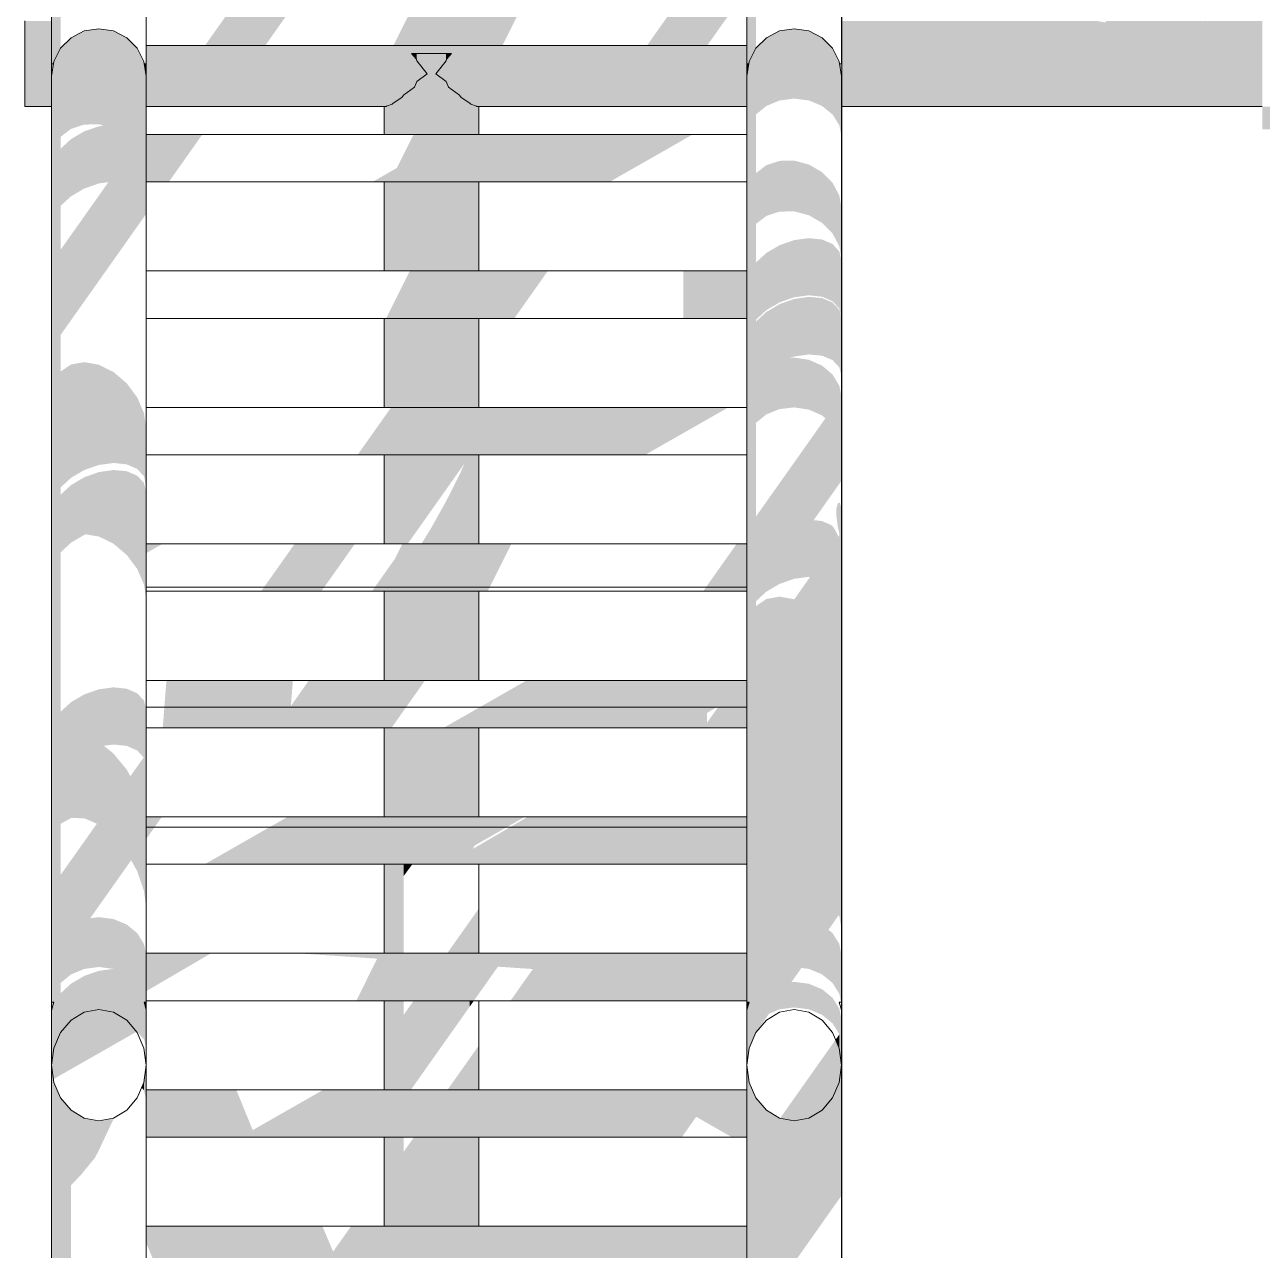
# Model space of a CAD drawing. Header units: millimetres. Extents: x -71878 to 121433, y -67383 to 83273.
# Drawn here: x 105837 to 107403, y -49277 to -47726 of the extents above; entities that cross this region are included whole.
import ezdxf

# ---------------------------------------------------------------- set-up
doc = ezdxf.new("R2010")
doc.units = ezdxf.units.MM
doc.header["$MEASUREMENT"] = 0
doc.layers.add('COLUMNAS_Pluma_Nº__1', color=7, linetype='Continuous', lineweight=0)
doc.layers.add('Vigas_Pluma_Nº__21', color=7, linetype='Continuous', lineweight=5)
for name, color, linetype, lineweight, true_color in [('COLUMNAS_Pluma_Nº__3', 7, 'Continuous', 0, 0x646464), ('Gradas_Pluma_Nº__2', 7, 'Continuous', 0, 0x323232), ('Gradas_Pluma_Nº__3', 7, 'Continuous', 0, 0x646464), ('Vigas_Pluma_Nº__3', 7, 'Continuous', 0, 0x646464)]:
    doc.layers.add(name, color=color, linetype=linetype, lineweight=lineweight, true_color=true_color)
pattern_1 = [(0, (99984.3, -50109.46), (0, 152), [])]

msp = doc.modelspace()

# ---------------------------------------------------------------- hatches: boundary and pattern name
at = {"layer": 'COLUMNAS_Pluma_Nº__3', "linetype": 'Continuous', "lineweight": 0, "true_color": 0x191919}
for points in [[(105870.377, -47775.152), (105870.414, -47775.152), (105870.414, -47704.747), (105870.414, -47214.125), (105870.377, -47214.125)], [(106326.16, -47762.142), (106332.308, -47769.462), (106332.772, -47771.379), (106332.772, -47762.142)], [(106332.772, -47797.582), (106332.772, -47864.792), (106351.313, -47864.792), (106351.313, -47762.142), (106332.772, -47762.142), (106332.772, -47771.379), (106345.723, -47788.003)], [(106351.313, -47864.792), (106369.854, -47864.792), (106369.854, -47797.582), (106356.904, -47788.003), (106369.854, -47771.379), (106369.854, -47762.142), (106351.313, -47762.142)], [(106376.467, -47762.142), (106369.854, -47762.142), (106369.855, -47771.379), (106370.319, -47769.462)], [(105872.898, -47775.152), (105870.377, -47775.152), (105870.377, -48381.476), (105870.414, -48381.476), (105870.414, -48246.4), (105870.414, -47790.836)], [(105990.377, -47775.152), (105987.93, -47775.152), (105990.377, -47790.603)], [(106750.451, -47775.152), (106750.451, -47790.603), (106752.898, -47775.152)], [(106870.451, -47775.152), (106867.93, -47775.152), (106870.414, -47790.836), (106870.414, -48381.476), (106870.451, -48381.476)], [(106329.768, -47804.73), (106316.046, -47814.927), (106316.046, -47864.792), (106332.772, -47864.792), (106332.772, -47797.582)], [(106369.854, -47864.792), (106386.581, -47864.792), (106386.581, -47814.927), (106372.859, -47804.73), (106369.854, -47797.582)], [(106291.313, -47864.792), (106294.25, -47864.792), (106294.25, -47828.97), (106293.798, -47829.462), (106291.313, -47829.462)], [(106294.25, -47864.792), (106302.772, -47864.792), (106302.772, -47824.934), (106301.466, -47826.526), (106294.25, -47828.97)], [(106313.937, -47818.003), (106302.772, -47824.934), (106302.772, -47864.792), (106316.046, -47864.792), (106316.046, -47814.927)], [(106388.69, -47818.003), (106386.581, -47814.927), (106386.581, -47864.792), (106399.855, -47864.792), (106399.854, -47824.934)], [(106399.854, -47824.934), (106399.855, -47864.792), (106408.377, -47864.792), (106408.377, -47828.97), (106401.161, -47826.526)], [(106408.377, -47828.97), (106408.377, -47864.792), (106411.314, -47864.792), (106411.314, -47829.462), (106408.829, -47829.462)], [(106291.313, -47924.792), (106291.313, -48037.462), (106294.25, -48037.462), (106294.25, -47924.792)], [(106294.25, -48037.462), (106302.772, -48037.462), (106302.772, -47924.792), (106294.25, -47924.792)], [(106302.772, -48037.462), (106316.046, -48037.462), (106316.046, -47924.792), (106302.772, -47924.792)], [(106316.046, -48037.462), (106332.772, -48037.462), (106332.772, -47924.792), (106316.046, -47924.792)], [(106332.772, -48037.462), (106351.313, -48037.462), (106351.313, -47924.792), (106332.772, -47924.792)], [(106351.313, -47924.792), (106351.313, -48037.462), (106369.854, -48037.462), (106369.854, -47924.792)], [(106369.854, -47924.792), (106369.854, -48037.462), (106386.581, -48037.462), (106386.581, -47924.792)], [(106386.581, -47924.792), (106386.581, -48037.462), (106399.855, -48037.462), (106399.855, -47924.792)], [(106399.855, -48037.462), (106408.377, -48037.462), (106408.377, -47924.792), (106399.855, -47924.792)], [(106408.377, -48037.462), (106411.314, -48037.462), (106411.314, -47924.792), (106408.377, -47924.792)], [(106294.25, -48097.462), (106291.313, -48097.462), (106291.313, -48210.132), (106294.25, -48210.132)], [(106294.25, -48210.132), (106302.772, -48210.132), (106302.772, -48097.462), (106294.25, -48097.462)], [(106302.772, -48210.132), (106316.046, -48210.132), (106316.046, -48097.462), (106302.772, -48097.462)], [(106316.046, -48210.132), (106332.772, -48210.132), (106332.772, -48097.462), (106316.046, -48097.462)], [(106332.772, -48210.132), (106351.313, -48210.132), (106351.313, -48097.462), (106332.772, -48097.462)], [(106351.313, -48210.132), (106369.854, -48210.132), (106369.854, -48097.462), (106351.313, -48097.462)], [(106369.854, -48210.132), (106386.581, -48210.132), (106386.581, -48097.462), (106369.854, -48097.462)], [(106386.581, -48210.132), (106399.855, -48210.132), (106399.855, -48097.462), (106386.581, -48097.462)], [(106399.855, -48210.132), (106408.377, -48210.132), (106408.377, -48097.462), (106399.855, -48097.462)], [(106411.314, -48097.462), (106408.377, -48097.462), (106408.377, -48210.132), (106411.314, -48210.132)], [(106294.25, -48270.132), (106291.313, -48270.132), (106291.313, -48382.792), (106294.25, -48382.792)], [(106302.772, -48270.132), (106294.25, -48270.132), (106294.25, -48382.792), (106302.772, -48382.792)], [(106316.046, -48270.132), (106302.772, -48270.132), (106302.772, -48382.792), (106316.046, -48382.792)], [(106316.046, -48270.132), (106316.046, -48382.792), (106321.165, -48382.792), (106332.772, -48366.378), (106332.772, -48270.132)], [(106351.313, -48270.132), (106332.772, -48270.132), (106332.772, -48366.378), (106351.313, -48340.157)], [(106351.313, -48270.132), (106351.313, -48340.157), (106369.854, -48313.936), (106369.854, -48270.132)], [(106386.581, -48270.132), (106369.854, -48270.132), (106369.854, -48313.936), (106386.581, -48290.281)], [(106399.855, -48270.132), (106386.581, -48270.132), (106386.581, -48290.281), (106393.237, -48280.867), (106386.581, -48295.72), (106386.581, -48382.792), (106399.855, -48382.792)], [(106408.377, -48270.132), (106399.855, -48270.132), (106399.855, -48382.792), (106408.377, -48382.792)], [(106411.314, -48270.132), (106408.377, -48270.132), (106408.377, -48382.792), (106411.314, -48382.792)], [(106386.581, -48295.72), (106369.854, -48328.774), (106369.854, -48382.792), (106386.581, -48382.792)], [(106369.854, -48328.774), (106351.313, -48362.03), (106351.313, -48382.792), (106369.854, -48382.792)], [(106338.567, -48382.792), (106351.313, -48382.792), (106351.313, -48362.03)], [(105870.377, -48962.619), (105870.414, -48962.619), (105870.414, -48381.476), (105870.377, -48381.476)], [(106870.414, -48847.378), (106870.451, -48847.326), (106870.451, -48381.476), (106870.414, -48381.476)], [(106291.313, -48555.462), (106294.25, -48555.462), (106294.25, -48442.792), (106291.313, -48442.792)], [(106294.25, -48555.462), (106302.772, -48555.462), (106302.772, -48442.792), (106294.25, -48442.792)], [(106302.772, -48555.462), (106316.046, -48555.462), (106316.046, -48442.792), (106302.772, -48442.792)], [(106316.046, -48555.462), (106332.772, -48555.462), (106332.772, -48442.792), (106316.046, -48442.792)], [(106332.772, -48555.462), (106351.313, -48555.462), (106351.313, -48442.792), (106332.772, -48442.792)], [(106351.313, -48555.462), (106369.854, -48555.462), (106369.854, -48442.792), (106351.313, -48442.792)], [(106369.854, -48442.792), (106369.854, -48555.462), (106386.581, -48555.462), (106386.581, -48442.792)], [(106386.581, -48555.462), (106399.855, -48555.462), (106399.855, -48442.792), (106386.581, -48442.792)], [(106399.855, -48555.462), (106408.377, -48555.462), (106408.377, -48442.792), (106399.855, -48442.792)], [(106408.377, -48555.462), (106411.314, -48555.462), (106411.314, -48442.792), (106408.377, -48442.792)], [(106291.313, -48728.132), (106294.25, -48728.132), (106294.25, -48615.462), (106291.313, -48615.462)], [(106294.25, -48728.132), (106302.772, -48728.132), (106302.772, -48615.462), (106294.25, -48615.462)], [(106302.772, -48615.462), (106302.772, -48728.132), (106316.046, -48728.132), (106316.046, -48615.462)], [(106332.772, -48615.462), (106316.046, -48615.462), (106316.046, -48728.132), (106332.772, -48728.132)], [(106351.313, -48615.462), (106332.772, -48615.462), (106332.772, -48728.132), (106351.313, -48728.132)], [(106351.313, -48728.132), (106369.854, -48728.132), (106369.854, -48615.462), (106351.313, -48615.462)], [(106369.854, -48728.132), (106386.581, -48728.132), (106386.581, -48615.462), (106369.854, -48615.462)], [(106399.855, -48615.462), (106386.581, -48615.462), (106386.581, -48728.132), (106399.855, -48728.132)], [(106399.855, -48615.462), (106399.855, -48728.132), (106408.377, -48728.132), (106408.377, -48615.462)], [(106408.377, -48728.132), (106411.313, -48728.132), (106411.313, -48615.462), (106408.377, -48615.462)], [(106291.313, -48788.132), (106291.313, -48900.792), (106294.25, -48900.792), (106294.25, -48788.132)], [(106302.772, -48788.132), (106294.25, -48788.132), (106294.25, -48900.792), (106302.772, -48900.792)], [(106316.046, -48788.132), (106302.772, -48788.132), (106302.772, -48900.792), (106316.046, -48900.792)], [(106316.046, -48788.132), (106316.046, -48803.074), (106327.176, -48788.132)], [(106411.313, -48844.092), (106408.377, -48848.245), (106408.377, -48900.792), (106411.313, -48900.792)], [(106399.855, -48860.298), (106386.581, -48879.07), (106386.581, -48900.792), (106399.855, -48900.792)], [(106408.377, -48848.245), (106399.855, -48860.298), (106399.855, -48900.792), (106408.377, -48900.792)], [(106371.22, -48900.792), (106386.581, -48900.792), (106386.581, -48879.07)], [(105873.314, -48962.619), (105870.377, -48962.619), (105870.377, -49953.993), (105870.414, -49953.993), (105870.414, -49939.578), (105873.314, -49929.359), (105873.314, -49063.967), (105870.414, -49042.457), (105870.414, -48973.066), (105873.314, -48962.847)], [(105873.35, -48962.619), (105873.314, -48962.619), (105873.314, -48962.847)], [(105990.377, -48972.65), (105990.377, -48962.619), (105987.531, -48962.619)], [(106291.313, -49073.462), (106294.25, -49073.462), (106294.25, -48960.792), (106291.313, -48960.792)], [(106294.25, -48960.792), (106294.25, -49073.462), (106302.772, -49073.462), (106302.772, -48960.792)], [(106302.772, -48960.792), (106302.772, -49073.462), (106316.046, -49073.462), (106316.046, -48960.792)], [(106328.794, -48960.792), (106316.046, -48978.82), (106316.046, -49073.462), (106325.333, -49073.462), (106332.773, -49062.941), (106332.772, -48960.792)], [(106332.772, -48960.792), (106332.772, -49062.942), (106351.313, -49036.721), (106351.313, -48960.792)], [(106351.313, -48960.792), (106351.313, -49036.721), (106369.854, -49010.5), (106369.854, -48960.792)], [(106386.581, -48960.792), (106369.854, -48960.792), (106369.854, -49010.5), (106386.581, -48986.845)], [(106399.855, -48960.792), (106386.581, -48960.792), (106386.581, -48986.845), (106399.855, -48968.073)], [(106399.855, -48960.792), (106399.855, -48968.073), (106405.003, -48960.792)], [(106750.414, -48962.619), (106750.414, -48972.923), (106753.35, -48962.619)], [(106753.338, -48962.619), (106753.35, -48962.619), (106753.35, -48962.574)], [(106870.451, -48999.303), (106870.414, -48999.355), (106870.414, -49329.467), (106870.451, -49329.467)], [(106411.313, -49017.4), (106408.377, -49021.552), (106408.377, -49073.462), (106411.313, -49073.462)], [(106399.855, -49033.605), (106386.581, -49052.377), (106386.581, -49073.462), (106399.855, -49073.462)], [(106408.377, -49021.553), (106399.855, -49033.605), (106399.855, -49073.462), (106408.377, -49073.462)], [(105987.477, -49064.24), (105987.44, -49064.325), (105987.44, -49074.163), (105990.377, -49088.124), (105990.377, -49042.73)], [(106753.35, -49064.24), (106750.414, -49042.457), (106750.414, -49936.792), (106751.164, -49936.792), (106753.35, -49929.085)], [(106867.477, -49064.24), (106867.477, -49211.337), (106870.414, -49207.184), (106870.414, -49042.457)], [(105873.35, -49064.24), (105873.314, -49063.967), (105873.314, -49929.359), (105873.35, -49929.13), (105881.836, -49919.834), (105881.836, -49083.806)], [(105987.44, -49064.325), (105984.539, -49071.016), (105987.44, -49074.163)], [(106371.671, -49073.462), (106386.581, -49073.462), (106386.581, -49052.377)], [(106753.35, -49064.24), (106753.35, -49929.085), (106761.873, -49919.749), (106761.873, -49083.891)], [(106867.477, -49064.24), (106858.955, -49083.891), (106858.955, -49223.389), (106867.477, -49211.337)], [(105881.873, -49083.891), (105881.836, -49083.806), (105881.836, -49919.834), (105881.873, -49919.772), (105895.11, -49912.384), (105895.11, -49099.443)], [(106761.873, -49083.891), (106761.873, -49919.749), (106775.147, -49912.34), (106775.147, -49099.486)], [(106845.681, -49242.161), (106858.955, -49223.389), (106858.955, -49083.891), (106845.681, -49099.486)], [(105895.11, -49099.443), (105895.11, -49194.102), (105908.076, -49180.952), (105911.836, -49176.076), (105911.836, -49109.477), (105895.147, -49099.486)], [(105911.873, -49109.499), (105911.836, -49109.477), (105911.836, -49176.076), (105925.417, -49159.606), (105930.377, -49150.016), (105930.377, -49112.942)], [(105930.414, -49112.949), (105930.377, -49112.942), (105930.377, -49150.016), (105948.918, -49110.55), (105948.918, -49109.506)], [(105948.918, -49110.55), (105949.507, -49109.168), (105948.955, -49109.499), (105948.918, -49109.506)], [(106775.147, -49099.486), (106775.147, -49562.699), (106791.873, -49550.647), (106791.873, -49109.499)], [(106810.414, -49112.949), (106791.873, -49109.499), (106791.873, -49550.647), (106810.414, -49546.494), (106810.414, -49313.933), (106792.017, -49318.054), (106810.414, -49292.037)], [(106828.955, -49109.499), (106810.414, -49112.949), (106810.414, -49292.037), (106828.955, -49265.816)], [(106828.955, -49109.499), (106828.955, -49265.816), (106845.681, -49242.161), (106845.681, -49099.486)], [(106294.25, -49133.462), (106291.313, -49133.462), (106291.313, -49246.132), (106294.25, -49246.132)], [(106294.25, -49246.132), (106302.772, -49246.132), (106302.772, -49133.462), (106294.25, -49133.462)], [(106302.772, -49246.132), (106316.046, -49246.132), (106316.046, -49133.462), (106302.772, -49133.462)], [(106316.047, -49152.127), (106316.046, -49246.132), (106332.772, -49246.132), (106332.772, -49133.462), (106329.245, -49133.462)], [(106332.772, -49246.132), (106351.313, -49246.132), (106351.313, -49133.462), (106332.772, -49133.462)], [(106351.313, -49246.132), (106369.854, -49246.132), (106369.854, -49133.462), (106351.313, -49133.462)], [(106369.854, -49246.132), (106386.581, -49246.132), (106386.581, -49133.462), (106369.854, -49133.462)], [(106386.581, -49246.132), (106399.855, -49246.132), (106399.855, -49133.462), (106386.581, -49133.462)], [(106399.855, -49246.132), (106408.377, -49246.132), (106408.377, -49133.462), (106399.855, -49133.462)], [(106408.377, -49246.132), (106411.314, -49246.132), (106411.314, -49133.462), (106408.377, -49133.462)]]:
    msp.add_hatch(color=250, dxfattribs=at).paths.add_polyline_path(points)
at = {"layer": 'Gradas_Pluma_Nº__2', "linetype": 'Continuous'}
h = msp.add_hatch(dxfattribs=at)
h.set_pattern_fill('PLANK_FLOOR_0002', color=256, style=0, pattern_type=2)
h.set_pattern_definition([(0, (99984.3, -50109.46), (0, 152), [])])
h.paths.add_polyline_path([(105990.414, -48382.792), (105990.414, -48442.792), (106750.414, -48442.792), (106750.414, -48382.792)])
h = msp.add_hatch(dxfattribs=at)
h.set_pattern_fill('PLANK_FLOOR_0002', color=256, style=0, pattern_type=2)
h.set_pattern_definition(pattern_1)
h.paths.add_polyline_path([(105990.414, -48555.462), (105990.414, -48615.462), (106750.414, -48615.462), (106750.414, -48555.462)])
h = msp.add_hatch(dxfattribs=at)
h.set_pattern_fill('PLANK_FLOOR_0002', color=256, style=0, pattern_type=2)
h.set_pattern_definition(pattern_1)
h.paths.add_polyline_path([(106750.414, -48728.132), (105990.414, -48728.132), (105990.414, -48788.132), (106750.414, -48788.132)])
at = {"layer": 'Gradas_Pluma_Nº__3', "linetype": 'Continuous', "lineweight": 0, "true_color": 0x191919}
for points in [[(106107.162, -47692.132), (106064.735, -47752.132), (106140.944, -47752.132), (106183.371, -47692.132)], [(106333.247, -47692.132), (106303.211, -47752.132), (106441.172, -47752.132), (106471.208, -47692.132)], [(106666.517, -47692.132), (106624.091, -47752.132), (106700.299, -47752.132), (106742.726, -47692.132)], [(105990.414, -47924.792), (106018.855, -47924.792), (106061.282, -47864.792), (105990.414, -47864.792)], [(106276.593, -47924.792), (106578.21, -47924.792), (106579.277, -47923.285), (106681.745, -47864.792), (106328.579, -47864.792), (106307.324, -47907.25)], [(106323.905, -48037.462), (106293.868, -48097.462), (106456.114, -48097.462), (106498.541, -48037.462)], [(106750.414, -48037.462), (106670.125, -48037.462), (106670.125, -48097.462), (106750.414, -48097.462)], [(106300.236, -48210.132), (106257.809, -48270.132), (106621.743, -48270.132), (106726.853, -48210.132)], [(105990.414, -48382.792), (105990.414, -48394.366), (106010.689, -48382.792)], [(106135.72, -48442.792), (106211.929, -48442.792), (106254.355, -48382.792), (106178.147, -48382.792)], [(106305.36, -48401.176), (106275.932, -48442.792), (106422.487, -48442.792), (106452.524, -48382.792), (106314.563, -48382.792)], [(106737.502, -48382.792), (106695.075, -48442.792), (106750.414, -48442.792), (106750.414, -48382.792)], [(106011.233, -48615.462), (106300.793, -48615.462), (106343.22, -48555.462), (106196.263, -48555.462), (106173.412, -48587.779), (106175.929, -48555.462), (106015.906, -48555.462)], [(105990.414, -48756.062), (106010.163, -48728.132), (105990.414, -48728.132)], [(106169.447, -48728.132), (106064.337, -48788.132), (106750.414, -48788.132), (106750.414, -48728.132), (106473.185, -48728.132), (106403.756, -48768.685), (106405.83, -48764.471), (106469.489, -48728.132)], [(105990.414, -48948.656), (106072.36, -48900.792), (105990.414, -48900.792)], [(106750.414, -48900.792), (106181.051, -48900.792), (106282.513, -48907.559), (106256.301, -48960.792), (106405.003, -48960.792), (106435.434, -48917.756), (106479.685, -48920.707), (106451.341, -48960.792), (106750.414, -48960.792)], [(105990.377, -49114.37), (105990.414, -49114.643), (105990.414, -49133.462), (106668.122, -49133.462), (106686.342, -49107.694), (106731.484, -49133.462), (106750.414, -49133.462), (106750.414, -49073.462), (106214.573, -49073.462), (106125.092, -49124.541), (106104.247, -49073.462), (105990.377, -49073.462)], [(105990.377, -49267.671), (106006.703, -49306.132), (106750.414, -49306.132), (106750.414, -49246.132), (106249.575, -49246.132), (106226.858, -49278.26), (106213.22, -49246.132), (105990.377, -49246.132)]]:
    msp.add_hatch(color=250, dxfattribs=at).paths.add_polyline_path(points)
h = msp.add_hatch(color=250, dxfattribs=at)
h.paths.add_polyline_path([(106471.937, -48555.462), (106366.826, -48615.462), (106750.414, -48615.462), (106750.414, -48555.462)])
h.paths.add_polyline_path([(106714.922, -48588.032), (106700.141, -48608.935), (106700.141, -48596.469)], flags=0)
at = {"layer": 'Vigas_Pluma_Nº__3', "linetype": 'Continuous', "lineweight": 0, "true_color": 0x191919}
for points in [[(105873.35, -46663.789), (105873.35, -47772.295), (105881.873, -47755.569), (105881.873, -46644.136)], [(105870.414, -46677.397), (105870.414, -47775.152), (105872.898, -47775.152), (105873.35, -47772.295), (105873.35, -46663.789), (105871.811, -46675.21), (105871.213, -46671.467)], [(106750.414, -46718.242), (106750.414, -47790.836), (106750.451, -47790.603), (106750.451, -47775.152), (106752.898, -47775.152), (106753.35, -47772.295), (106753.35, -47225.613), (106750.451, -47236.128), (106750.451, -47214.125), (106753.35, -47214.125), (106753.35, -46703.187), (106752.473, -46703.187)], [(106753.35, -47225.613), (106753.35, -47772.295), (106761.873, -47755.569), (106761.873, -47216.099), (106753.387, -47225.665)], [(105836.584, -47720.921), (105836.584, -47734.195), (105870.377, -47734.195), (105870.377, -47720.921)], [(105870.377, -47734.195), (105836.584, -47734.195), (105836.584, -47750.921), (105870.377, -47750.921)], [(105895.147, -47742.295), (105895.147, -47857.675), (105911.873, -47852.178), (105911.873, -47733.772)], [(105911.873, -47852.178), (105930.414, -47851.883), (105930.414, -47730.836), (105911.873, -47733.773)], [(105930.414, -47942.092), (105930.414, -48049.867), (105948.955, -48023.646), (105948.955, -47733.772), (105930.414, -47730.836), (105930.414, -47851.883), (105936.497, -47853.503), (105930.414, -47854.315), (105930.414, -47926.656), (105942.467, -47925.045)], [(105948.955, -47733.772), (105948.955, -48023.646), (105965.681, -47999.992), (105965.681, -47742.295)], [(106775.147, -47742.295), (106775.147, -47828.646), (106791.873, -47821.673), (106791.873, -47733.772)], [(106791.873, -47733.772), (106791.873, -47821.673), (106810.414, -47819.271), (106810.414, -47730.836)], [(106810.414, -47730.836), (106810.414, -47819.271), (106828.955, -47821.673), (106828.955, -47733.772)], [(106828.955, -47733.772), (106828.955, -47821.673), (106845.681, -47828.646), (106845.681, -47742.295)], [(106870.451, -47720.921), (106870.451, -47734.195), (107402.715, -47734.195), (107402.715, -47720.921), (107328.062, -47720.921), (107327.38, -47721.886), (107325.471, -47720.921), (107205.515, -47720.921), (107204.08, -47722.951), (107192.57, -47720.921)], [(106870.451, -47750.921), (107402.715, -47750.921), (107402.715, -47734.195), (106870.451, -47734.195)], [(105836.584, -47769.462), (105870.377, -47769.462), (105870.377, -47750.921), (105836.584, -47750.921)], [(105881.873, -47755.569), (105881.873, -47867.834), (105895.147, -47857.675), (105895.147, -47742.295)], [(105965.681, -47742.295), (105965.681, -47999.992), (105978.955, -47981.22), (105978.955, -47755.569)], [(106761.873, -47755.569), (106761.873, -47839.505), (106775.147, -47828.646), (106775.147, -47742.295)], [(106845.681, -47828.646), (106858.955, -47839.505), (106858.955, -47755.569), (106845.681, -47742.295)], [(107402.715, -47750.921), (106870.451, -47750.921), (106870.451, -47769.462), (107402.715, -47769.462)], [(105873.35, -47772.295), (105873.35, -49020.674), (105881.873, -49001.023), (105881.873, -47755.569)], [(105978.955, -47755.569), (105978.955, -47981.22), (105987.477, -47969.168), (105987.477, -47772.295)], [(105990.414, -47769.462), (106332.308, -47769.462), (106326.161, -47762.142), (106376.467, -47762.142), (106370.319, -47769.462), (106750.414, -47769.462), (106750.414, -47752.132), (105990.414, -47752.132)], [(106753.35, -47772.295), (106753.35, -49020.674), (106761.873, -49001.023), (106761.873, -47755.569)], [(106858.955, -47755.569), (106858.955, -47839.505), (106867.477, -47853.189), (106867.477, -47772.295)], [(105870.377, -47769.462), (105836.584, -47769.462), (105836.584, -47788.003), (105870.377, -47788.003)], [(105870.414, -48962.619), (105873.35, -48962.619), (105873.35, -47772.295), (105870.414, -47790.836)], [(105987.477, -47772.295), (105987.477, -47969.168), (105990.414, -47965.015), (105990.414, -47790.836)], [(105990.414, -47788.003), (106345.723, -47788.003), (106332.772, -47771.379), (106332.308, -47769.462), (105990.414, -47769.462)], [(106356.903, -47788.003), (106750.414, -47788.003), (106750.414, -47769.462), (106370.319, -47769.462), (106369.854, -47771.379)], [(106750.414, -47790.836), (106750.414, -48962.619), (106753.338, -48962.619), (106753.35, -48962.574), (106753.35, -47772.295)], [(106867.477, -47772.295), (106867.477, -47853.189), (106870.414, -47868.358), (106870.414, -47790.836)], [(106870.451, -47769.462), (106870.451, -47788.003), (107402.715, -47788.003), (107402.715, -47769.462)], [(105836.584, -47804.73), (105870.377, -47804.73), (105870.377, -47788.003), (105836.584, -47788.003)], [(106345.723, -47788.003), (105990.414, -47788.003), (105990.414, -47804.73), (106329.768, -47804.73), (106332.772, -47797.582)], [(106356.903, -47788.003), (106369.854, -47797.582), (106372.859, -47804.73), (106750.414, -47804.73), (106750.414, -47790.836), (106750.414, -47788.003)], [(107402.715, -47788.003), (106870.451, -47788.003), (106870.451, -47804.729), (107402.715, -47804.73)], [(105836.584, -47804.73), (105836.584, -47818.003), (105870.377, -47818.003), (105870.377, -47804.73)], [(106329.768, -47804.73), (105990.414, -47804.73), (105990.414, -47818.003), (106313.937, -47818.003), (106316.046, -47814.927)], [(106372.859, -47804.73), (106386.581, -47814.927), (106388.69, -47818.003), (106750.414, -47818.003), (106750.414, -47804.73)], [(106870.451, -47804.73), (106870.451, -47818.003), (107402.715, -47818.003), (107402.715, -47813.922), (107402.715, -47804.729)], [(105836.584, -47818.003), (105836.584, -47826.526), (105870.377, -47826.526), (105870.377, -47818.003)], [(105836.584, -47826.526), (105836.584, -47829.462), (105870.377, -47829.462), (105870.377, -47826.526)], [(106313.937, -47818.003), (105990.414, -47818.003), (105990.414, -47826.526), (106301.466, -47826.526), (106302.772, -47824.934)], [(106301.466, -47826.526), (105990.414, -47826.526), (105990.414, -47829.462), (106293.798, -47829.462), (106294.25, -47828.97)], [(106388.69, -47818.003), (106399.854, -47824.934), (106401.161, -47826.526), (106750.414, -47826.526), (106750.414, -47825.737), (106750.414, -47818.003)], [(106401.161, -47826.526), (106408.377, -47828.97), (106408.829, -47829.462), (106750.414, -47829.462), (106750.414, -47826.526)], [(106870.451, -47818.003), (106870.451, -47826.526), (107402.715, -47826.526), (107402.715, -47825.381), (107402.715, -47818.003)], [(106870.451, -47829.462), (107402.715, -47829.462), (107402.715, -47826.526), (106870.451, -47826.526)], [(107402.715, -47830.787), (116940.892, -47830.787), (116941.473, -47829.462), (107402.715, -47829.462)], [(107402.715, -47830.787), (107402.715, -47844.061), (116930.644, -47844.061), (116938.134, -47835.94), (116940.892, -47830.787)], [(107402.715, -47858.189), (107422.919, -47858.189), (107421.082, -47860.787), (107568.039, -47860.787), (107569.876, -47858.189), (107677.34, -47858.189), (107675.503, -47860.787), (107822.46, -47860.787), (107824.297, -47858.189), (108218.025, -47858.189), (108216.189, -47860.787), (108363.146, -47860.787), (108364.983, -47858.189), (108758.711, -47858.189), (108756.874, -47860.787), (108903.831, -47860.787), (108905.668, -47858.189), (109299.397, -47858.189), (109297.56, -47860.787), (109444.517, -47860.787), (109446.354, -47858.189), (109553.818, -47858.189), (109551.981, -47860.787), (109698.938, -47860.787), (109700.775, -47858.189), (110153.275, -47858.189), (110151.438, -47860.787), (110298.395, -47860.787), (110300.232, -47858.189), (110752.732, -47858.189), (110750.895, -47860.787), (110897.852, -47860.787), (110899.689, -47858.189), (111352.189, -47858.189), (111350.352, -47860.787), (111497.309, -47860.787), (111499.146, -47858.189), (111951.646, -47858.189), (111949.809, -47860.787), (112096.766, -47860.787), (112098.603, -47858.189), (112551.103, -47858.189), (112549.266, -47860.787), (112696.223, -47860.787), (112698.06, -47858.189), (113150.56, -47858.189), (113148.723, -47860.787), (113295.68, -47860.787), (113297.517, -47858.189), (113750.017, -47858.189), (113748.18, -47860.787), (113895.137, -47860.787), (113896.974, -47858.189), (114349.474, -47858.189), (114347.637, -47860.787), (114494.594, -47860.787), (114496.431, -47858.189), (114603.895, -47858.189), (114602.058, -47860.787), (114749.015, -47860.787), (114750.852, -47858.189), (115144.581, -47858.189), (115142.744, -47860.787), (115289.701, -47860.787), (115291.538, -47858.189), (115685.266, -47858.189), (115683.429, -47860.787), (115830.387, -47860.787), (115832.223, -47858.189), (116225.952, -47858.189), (116224.115, -47860.787), (116371.072, -47860.787), (116372.909, -47858.189), (116480.373, -47858.189), (116478.536, -47860.787), (116625.494, -47860.787), (116627.33, -47858.189), (116904.913, -47858.189), (116916.559, -47854.994), (116928.804, -47846.199), (116930.644, -47844.061), (107402.715, -47844.061)], [(105895.147, -47870.595), (105895.147, -47942.935), (105911.873, -47933.119), (105911.873, -47860.778)], [(105911.873, -47933.119), (105930.414, -47926.656), (105930.414, -47854.315), (105911.873, -47860.778)], [(105881.873, -47882.803), (105881.873, -47955.144), (105895.147, -47942.935), (105895.147, -47870.595)], [(106761.873, -47977.95), (106775.147, -47967.79), (106775.147, -47903.582), (106761.873, -47913.742)], [(106775.147, -47967.79), (106791.873, -47962.294), (106791.873, -47898.086), (106775.147, -47903.582)], [(106791.873, -47962.294), (106810.414, -47961.999), (106810.414, -47897.791), (106791.873, -47898.086)], [(106810.414, -47897.791), (106810.414, -47961.999), (106828.955, -47966.934), (106828.955, -47902.726)], [(106828.955, -47902.726), (106828.955, -47966.934), (106845.681, -47976.616), (106845.681, -47912.408)], [(106845.681, -47912.408), (106845.681, -47976.616), (106858.955, -47990.098), (106858.955, -47925.89)], [(106858.955, -47990.098), (106867.477, -48006.059), (106867.477, -47941.851), (106858.955, -47925.89)], [(105911.873, -48076.088), (105930.414, -48049.867), (105930.414, -47942.092), (105911.873, -47968.313)], [(106867.477, -47941.851), (106867.477, -48006.059), (106870.414, -48022.937), (106870.414, -47958.729)], [(105895.147, -48099.743), (105911.873, -48076.088), (105911.873, -47968.313), (105895.147, -47991.967)], [(105881.873, -48118.514), (105895.147, -48099.743), (105895.147, -47991.967), (105881.873, -48010.739)], [(106791.873, -48004.83), (106791.873, -48077.171), (106810.414, -48070.708), (106810.414, -47998.367)], [(106810.414, -47998.367), (106810.414, -48070.708), (106828.955, -48068.23), (106828.955, -47995.889)], [(106828.955, -47995.889), (106828.955, -48068.23), (106845.681, -48069.981), (106845.681, -47997.64)], [(106845.681, -47997.64), (106845.681, -48069.981), (106858.955, -48075.789), (106858.955, -48003.448)], [(106761.873, -48099.196), (106775.147, -48086.987), (106775.147, -48014.646), (106761.873, -48026.855)], [(106775.147, -48086.987), (106791.873, -48077.171), (106791.873, -48004.83), (106775.147, -48014.646)], [(106858.955, -48075.789), (106867.477, -48085.085), (106867.477, -48012.744), (106858.955, -48003.448)], [(106867.477, -48012.744), (106867.477, -48085.085), (106870.414, -48096.96), (106870.414, -48024.619)], [(106775.147, -48089.306), (106775.147, -48218.892), (106791.873, -48212.151), (106791.873, -48079.397)], [(106791.873, -48079.397), (106791.873, -48212.151), (106810.414, -48210.078), (106810.414, -48147.03), (106804.883, -48147.649), (106810.414, -48145.681), (106810.414, -48072.802)], [(106810.414, -48072.802), (106810.414, -48145.681), (106828.955, -48143.044), (106828.955, -48070.165)], [(106828.955, -48070.165), (106828.955, -48143.044), (106845.681, -48144.625), (106845.681, -48071.746)], [(106845.681, -48144.625), (106858.955, -48150.268), (106858.955, -48077.389), (106845.681, -48071.746)], [(106858.955, -48150.268), (106867.477, -48159.422), (106867.477, -48086.542), (106858.955, -48077.389)], [(106761.873, -48101.559), (106761.873, -48229.642), (106775.147, -48218.892), (106775.147, -48089.306)], [(106867.477, -48159.422), (106870.414, -48171.189), (106870.414, -48098.31), (106867.477, -48086.542)], [(105881.873, -48311.365), (105895.147, -48299.157), (105895.147, -48155.778), (105881.873, -48164.75)], [(105895.147, -48299.157), (105911.873, -48289.34), (105911.873, -48152.783), (105895.147, -48155.778)], [(105911.873, -48289.34), (105930.414, -48282.877), (105930.414, -48156.06), (105911.873, -48152.783)], [(105930.414, -48156.06), (105930.414, -48282.877), (105948.955, -48280.4), (105948.955, -48165.288)], [(106810.414, -48147.03), (106810.414, -48210.078), (106828.955, -48212.878), (106828.955, -48149.83)], [(106828.955, -48149.83), (106828.955, -48212.878), (106845.681, -48220.275), (106845.681, -48157.226)], [(106845.681, -48229.804), (106845.681, -48337.579), (106858.955, -48318.807), (106858.955, -48168.497), (106845.681, -48157.226), (106845.681, -48220.275), (106849.891, -48223.849)], [(105948.955, -48280.4), (105965.681, -48282.151), (105965.681, -48179.563), (105948.955, -48165.288)], [(106858.955, -48168.497), (106858.955, -48318.807), (106867.477, -48306.755), (106867.477, -48182.537)], [(105965.681, -48179.563), (105965.681, -48282.151), (105978.955, -48287.959), (105978.955, -48197.488)], [(106867.477, -48182.537), (106867.477, -48306.755), (106870.414, -48302.602), (106870.414, -48194.826), (106869.942, -48195.494)], [(105978.955, -48287.959), (105987.477, -48297.255), (105987.477, -48217.308), (105978.955, -48197.488)], [(105987.477, -48217.308), (105987.477, -48297.255), (105988.453, -48301.201), (105990.414, -48314.405), (105990.414, -48236.789), (105990.304, -48236.344)], [(106828.955, -48426.765), (106828.955, -48920.58), (106845.681, -48927.553), (106845.681, -48353.861), (106834.961, -48352.739), (106845.681, -48337.579), (106845.681, -48229.804), (106828.955, -48253.458), (106828.955, -48424.451), (106830.478, -48424.611)], [(106810.414, -48426.929), (106828.955, -48424.451), (106828.955, -48253.458), (106810.414, -48279.679)], [(106791.873, -48433.392), (106810.414, -48426.929), (106810.414, -48279.679), (106791.873, -48305.9)], [(105895.147, -48381.27), (105911.873, -48371.361), (105911.873, -48298.482), (105895.147, -48308.391)], [(105911.873, -48298.482), (105911.873, -48371.361), (105913.885, -48370.645), (105930.414, -48373.476), (105930.414, -48291.886)], [(105930.414, -48373.476), (105948.955, -48382.582), (105948.955, -48289.25), (105930.414, -48291.886)], [(105948.955, -48382.582), (105965.681, -48396.726), (105965.681, -48290.831), (105948.955, -48289.25)], [(105965.681, -48290.831), (105965.681, -48396.727), (105978.955, -48414.525), (105978.955, -48296.474)], [(105978.955, -48414.525), (105987.477, -48434.236), (105987.477, -48305.627), (105978.955, -48296.474)], [(105881.873, -48393.522), (105895.147, -48381.27), (105895.147, -48308.391), (105881.873, -48320.643)], [(105987.477, -48434.236), (105990.414, -48453.93), (105990.414, -48317.394), (105987.477, -48305.627)], [(106775.147, -48443.208), (106791.873, -48433.392), (106791.873, -48305.9), (106775.147, -48329.554)], [(106761.873, -48348.326), (106761.873, -48456.102), (106763.259, -48454.142), (106775.147, -48443.208), (106775.147, -48329.554)], [(106867.477, -48369.791), (106867.477, -48330.537), (106865.714, -48331.285), (106863.857, -48337.293), (106863.741, -48347.269), (106865.378, -48360.239)], [(106867.477, -48853.986), (106870.414, -48871.003), (106870.414, -48338.127), (106870.366, -48337.9), (106868.236, -48331.1), (106867.477, -48330.537), (106867.477, -48369.791), (106867.669, -48372.015), (106867.477, -48372.287)], [(106845.681, -48353.861), (106845.681, -48927.553), (106858.955, -48938.412), (106858.955, -48875.304), (106853.705, -48871.008), (106858.955, -48863.583), (106858.955, -48360.387), (106855.914, -48358.339)], [(106858.955, -48360.387), (106858.955, -48863.583), (106866.735, -48852.58), (106867.477, -48853.986), (106867.477, -48372.286), (106866.526, -48373.631), (106862.119, -48364.848)], [(106810.414, -48452.808), (106810.414, -48932.231), (106819.517, -48919.357), (106828.955, -48920.58), (106828.955, -48426.765), (106810.507, -48452.854)], [(106761.873, -48461.498), (106761.873, -49000.878), (106775.147, -48982.106), (106775.147, -48452.525)], [(106775.147, -48452.526), (106775.147, -48982.106), (106778.589, -48977.237), (106791.873, -48971.7), (106791.873, -48449.531)], [(106791.873, -48971.7), (106810.414, -48969.298), (106810.414, -48936.938), (106806.75, -48937.412), (106810.414, -48932.231), (106810.414, -48452.808), (106791.873, -48449.531)], [(105930.414, -48566.758), (105930.414, -48840.915), (105948.955, -48814.694), (105948.955, -48648.118), (105936.685, -48638.26), (105948.955, -48636.621), (105948.955, -48564.28)], [(105948.955, -48636.621), (105965.681, -48638.372), (105965.681, -48566.031), (105948.955, -48564.28)], [(105895.147, -48729.641), (105911.873, -48729.951), (105911.873, -48573.221), (105895.147, -48583.037)], [(105911.873, -48759.36), (105911.873, -48920.58), (105930.414, -48918.178), (105930.414, -48855.07), (105919.396, -48856.497), (105930.414, -48840.915), (105930.414, -48566.758), (105911.873, -48573.221), (105911.873, -48729.951), (105927.81, -48736.822)], [(105965.681, -48638.372), (105978.955, -48644.18), (105978.955, -48571.839), (105965.681, -48566.031)], [(105978.955, -48796.976), (105987.477, -48821.893), (105987.477, -48581.135), (105978.955, -48571.839), (105978.955, -48644.18), (105987.064, -48653.025), (105978.955, -48664.492)], [(105987.477, -48821.893), (105990.414, -48845.496), (105990.414, -48593.01), (105987.477, -48581.135)], [(105881.873, -48737.047), (105895.147, -48729.641), (105895.147, -48583.037), (105881.873, -48595.246)], [(105948.955, -48648.118), (105948.955, -48814.694), (105965.681, -48791.04), (105965.681, -48668.459)], [(105965.681, -48791.04), (105971.25, -48783.164), (105978.955, -48796.976), (105978.955, -48664.492), (105970.298, -48676.735), (105965.681, -48668.459)], [(105895.147, -48783.015), (105895.147, -48927.553), (105911.873, -48920.58), (105911.873, -48759.36)], [(105881.873, -48801.787), (105881.873, -48938.412), (105895.147, -48927.553), (105895.147, -48783.015)], [(105930.414, -48971.965), (105948.955, -48975.415), (105948.955, -48857.472), (105930.414, -48855.07), (105930.414, -48918.178), (105948.655, -48920.541), (105930.414, -48922.979)], [(105948.955, -48975.415), (105965.681, -48985.428), (105965.681, -48864.444), (105948.955, -48857.472)], [(105965.681, -48985.428), (105978.111, -49000.032), (105978.955, -49000.401), (105978.955, -48875.304), (105965.681, -48864.444)], [(105978.955, -49000.401), (105987.477, -49009.697), (105987.477, -48888.988), (105978.955, -48875.304)], [(106858.955, -48875.304), (106858.955, -48938.412), (106867.477, -48952.096), (106867.477, -48888.988)], [(106867.477, -48952.096), (106869.514, -48962.618), (106870.414, -48962.619), (106870.414, -48904.156), (106867.477, -48888.988)], [(105911.873, -48975.415), (105930.414, -48971.965), (105930.414, -48922.979), (105911.873, -48929.442)], [(105881.873, -49001.023), (105895.147, -48985.428), (105895.147, -48939.258), (105881.873, -48951.467)], [(105895.147, -48985.428), (105911.873, -48975.415), (105911.873, -48929.442), (105895.147, -48939.258)], [(106810.414, -48969.298), (106828.955, -48971.7), (106828.955, -48939.34), (106810.414, -48936.938)], [(106828.955, -48971.7), (106845.681, -48978.672), (106845.681, -48946.312), (106828.955, -48939.34)], [(106845.681, -48946.312), (106845.681, -48978.672), (106858.955, -48989.532), (106858.955, -48957.172)], [(106858.955, -48989.532), (106867.477, -49003.216), (106867.477, -48970.856), (106858.955, -48957.172)], [(105870.414, -48973.066), (105870.414, -49042.457), (105873.35, -49020.674), (105873.35, -48962.619), (105873.314, -48962.847)], [(105870.414, -49042.457), (105872.799, -49060.147), (105978.111, -49000.032), (105965.681, -48985.428), (105948.955, -48975.415), (105930.414, -48971.965), (105911.873, -48975.415), (105895.147, -48985.428), (105881.873, -49001.023), (105873.35, -49020.674)], [(106753.35, -48962.619), (106750.414, -48972.923), (106750.414, -49042.457), (106753.35, -49020.674)], [(106867.477, -49003.508), (106867.477, -49020.674), (106870.414, -49042.457), (106870.414, -49008.493), (106870.414, -48986.024), (106867.477, -48970.856), (106867.477, -49003.216), (106867.522, -49003.445)], [(106862.863, -49010.034), (106867.477, -49020.674), (106867.477, -49003.508)], [(106792.454, -49109.607), (106810.414, -49112.949), (106828.955, -49109.499), (106845.681, -49099.486), (106858.955, -49083.891), (106867.477, -49064.24), (106870.414, -49042.457), (106867.477, -49020.674), (106862.863, -49010.034)], [(105990.377, -49073.462), (105990.414, -49073.462), (105990.414, -49070.59), (105990.377, -49070.342)], [(105990.377, -49114.37), (105990.377, -49147.662), (105990.414, -49147.91), (105990.414, -49114.643)], [(105990.377, -49246.132), (105990.414, -49246.132), (105990.414, -49151.295), (105990.377, -49151.146)]]:
    msp.add_hatch(color=250, dxfattribs=at).paths.add_polyline_path(points)
h = msp.add_hatch(color=250, dxfattribs=at)
h.paths.add_polyline_path([(105987.477, -49009.697), (105990.414, -49021.572), (105990.414, -48904.156), (105987.477, -48888.988)])
h.paths.add_polyline_path([(105987.531, -48962.619), (105990.377, -48962.619), (105990.377, -48972.65)], flags=0)

# ---------------------------------------------------------------- linework, layer by layer
at = {"layer": 'COLUMNAS_Pluma_Nº__1', "linetype": 'Continuous'}
for p, q in [((105870.377, -47214.125), (105870.377, -47775.152)), ((106870.451, -47214.125), (106870.451, -47775.152)), ((106332.772, -47762.142), (106326.073, -47762.142)), ((106351.313, -47762.142), (106332.772, -47762.142)), ((106369.854, -47762.142), (106351.313, -47762.142)), ((106376.554, -47762.142), (106369.854, -47762.142)), ((105872.898, -47775.152), (105870.377, -47775.152)), ((105870.377, -47775.152), (105870.377, -48381.476)), ((105990.377, -47775.152), (105987.93, -47775.152)), ((105990.377, -47775.152), (105990.377, -47790.603)), ((106752.898, -47775.152), (106750.451, -47775.152)), ((106750.451, -47775.152), (106750.451, -47790.603)), ((106870.451, -47775.152), (106867.93, -47775.152)), ((106870.451, -47775.152), (106870.451, -48381.476)), ((106291.313, -47829.462), (106291.313, -47864.792)), ((106411.313, -47829.462), (106411.313, -47864.792)), ((106291.313, -47924.792), (106291.313, -48037.462)), ((106411.313, -47924.792), (106411.313, -48037.462)), ((106291.313, -48097.462), (106291.313, -48210.132)), ((106411.313, -48097.462), (106411.313, -48210.132)), ((106291.313, -48270.132), (106291.313, -48382.792)), ((106411.313, -48270.132), (106411.313, -48382.792)), ((105870.414, -48381.476), (105870.377, -48381.476)), ((105870.377, -48381.476), (105870.377, -48962.619)), ((106870.451, -48381.476), (106870.414, -48381.476)), ((106870.451, -48381.476), (106870.451, -49329.467)), ((106291.313, -48442.792), (106291.313, -48555.462)), ((106411.313, -48442.792), (106411.313, -48555.462)), ((106291.313, -48615.462), (106291.313, -48728.132)), ((106411.313, -48615.462), (106411.313, -48728.132)), ((106291.313, -48788.132), (106291.313, -48900.792)), ((106411.313, -48788.132), (106411.313, -48900.792)), ((105873.314, -48962.619), (105870.377, -48962.619)), ((105870.377, -48962.619), (105870.377, -49953.993)), ((105873.377, -48962.619), (105873.314, -48962.619)), ((105990.377, -48962.619), (105987.523, -48962.619)), ((105990.377, -48962.619), (105990.377, -48972.678)), ((106291.313, -48960.792), (106291.313, -49073.462)), ((106411.313, -48960.792), (106411.313, -49073.462)), ((106753.35, -48962.619), (106750.414, -48962.619)), ((106750.414, -48962.619), (106750.414, -48972.923)), ((106870.414, -48962.619), (106867.477, -48962.619)), ((106870.414, -48962.619), (106870.414, -48972.996)), ((105990.377, -49042.73), (105990.377, -49936.792)), ((106750.414, -49042.457), (106750.414, -49936.792)), ((106870.414, -49042.457), (106870.414, -49939.434)), ((106291.313, -49133.462), (106291.313, -49246.132)), ((106411.313, -49133.462), (106411.313, -49246.132))]:
    msp.add_line(p, q, dxfattribs=at)
at = {"layer": 'Gradas_Pluma_Nº__2', "linetype": 'Continuous'}
for p, q in [((105990.414, -47752.132), (106750.414, -47752.132)), ((105990.414, -47864.792), (106750.414, -47864.792)), ((105990.414, -47924.792), (106750.414, -47924.792)), ((105990.414, -48037.462), (106750.414, -48037.462)), ((105990.414, -48097.462), (106750.414, -48097.462)), ((105990.414, -48210.132), (106750.414, -48210.132)), ((105990.414, -48270.132), (106750.414, -48270.132)), ((105990.414, -48382.792), (106750.414, -48382.792)), ((105990.414, -48442.792), (106750.414, -48442.792)), ((105990.414, -48555.462), (106750.414, -48555.462)), ((105990.414, -48615.462), (106750.414, -48615.462)), ((105990.414, -48728.132), (106750.414, -48728.132)), ((105990.412, -48788.132), (106750.414, -48788.132)), ((105990.414, -48900.792), (106750.414, -48900.792)), ((105990.414, -48960.792), (106750.414, -48960.792)), ((105990.377, -49073.462), (106750.414, -49073.462)), ((105990.414, -49133.462), (106750.414, -49133.462)), ((105990.377, -49246.132), (106750.414, -49246.132))]:
    msp.add_line(p, q, dxfattribs=at)
at = {"layer": 'Vigas_Pluma_Nº__21', "linetype": 'Continuous'}
for p, q in [((105870.414, -47775.152), (105870.414, -46677.397)), ((105990.414, -47790.836), (105990.414, -46677.397)), ((106750.414, -47790.836), (106750.414, -46718.242)), ((106870.414, -47775.152), (106870.414, -47236.534)), ((105836.584, -47720.921), (105836.584, -47734.195)), ((105836.584, -47734.195), (105836.584, -47750.921)), ((105895.147, -47742.295), (105911.873, -47733.772)), ((105911.873, -47733.772), (105930.414, -47730.836)), ((105930.414, -47730.836), (105948.955, -47733.772)), ((105948.955, -47733.772), (105965.681, -47742.295)), ((106775.147, -47742.295), (106791.873, -47733.772)), ((106791.873, -47733.772), (106810.414, -47730.836)), ((106810.414, -47730.836), (106828.955, -47733.772)), ((106828.955, -47733.772), (106845.681, -47742.295)), ((105836.584, -47750.921), (105836.584, -47769.462)), ((105881.873, -47755.569), (105895.147, -47742.295)), ((105965.681, -47742.295), (105978.955, -47755.569)), ((106761.873, -47755.569), (106775.147, -47742.295)), ((106845.681, -47742.295), (106858.955, -47755.569)), ((105873.35, -47772.295), (105881.873, -47755.569)), ((105978.955, -47755.569), (105987.477, -47772.295)), ((106332.308, -47769.462), (106326.16, -47762.142)), ((106376.467, -47762.142), (106370.319, -47769.462)), ((106753.35, -47772.295), (106761.873, -47755.569)), ((106858.955, -47755.569), (106867.477, -47772.295)), ((105836.584, -47769.462), (105836.584, -47788.003)), ((105870.414, -47790.836), (105873.35, -47772.295)), ((105987.477, -47772.295), (105990.414, -47790.836)), ((106332.772, -47771.379), (106332.308, -47769.462)), ((106345.723, -47788.003), (106332.772, -47771.379)), ((106369.854, -47771.379), (106356.903, -47788.003)), ((106370.319, -47769.462), (106369.854, -47771.379)), ((106750.414, -47790.836), (106753.35, -47772.295)), ((106867.477, -47772.295), (106870.414, -47790.836)), ((105836.584, -47788.003), (105836.584, -47804.73)), ((105870.414, -48962.619), (105870.414, -47790.836)), ((105990.414, -49042.457), (105990.414, -47790.836)), ((106329.768, -47804.73), (106332.772, -47797.582)), ((106345.723, -47788.003), (106332.772, -47797.582)), ((106356.903, -47788.003), (106369.854, -47797.582)), ((106372.859, -47804.73), (106369.854, -47797.582)), ((106750.414, -48962.619), (106750.414, -47790.836)), ((106870.414, -47790.836), (106870.409, -47790.867)), ((106870.414, -48962.619), (106870.414, -47790.836)), ((105836.584, -47804.73), (105836.584, -47818.003)), ((106329.768, -47804.73), (106316.046, -47814.927)), ((106372.859, -47804.73), (106386.581, -47814.927)), ((105836.584, -47818.003), (105836.584, -47826.526)), ((105836.584, -47826.526), (105836.584, -47829.462)), ((105836.584, -47829.462), (105870.377, -47829.462)), ((105990.414, -47829.462), (106293.798, -47829.462)), ((106293.798, -47829.462), (106294.25, -47828.97)), ((106301.466, -47826.526), (106294.25, -47828.97)), ((106301.466, -47826.526), (106302.772, -47824.934)), ((106313.937, -47818.003), (106302.772, -47824.934)), ((106313.937, -47818.003), (106316.046, -47814.927)), ((106388.69, -47818.003), (106386.581, -47814.927)), ((106388.69, -47818.003), (106399.855, -47824.934)), ((106401.161, -47826.526), (106399.855, -47824.934)), ((106401.161, -47826.526), (106408.377, -47828.97)), ((106408.829, -47829.462), (106408.377, -47828.97)), ((106408.829, -47829.462), (106750.414, -47829.462)), ((106870.451, -47829.462), (107402.715, -47829.462)), ((105873.314, -48962.847), (105870.414, -48973.066)), ((105873.35, -48962.619), (105873.314, -48962.847)), ((105911.873, -48975.415), (105930.414, -48971.965)), ((105930.414, -48971.965), (105948.955, -48975.415)), ((105990.377, -48972.65), (105987.531, -48962.619)), ((106753.35, -48962.619), (106750.414, -48972.923)), ((106791.873, -48975.415), (106810.414, -48971.965)), ((106810.414, -48971.965), (106828.955, -48975.415)), ((106870.414, -48972.923), (106867.477, -48962.619)), ((105870.414, -49042.457), (105870.414, -48973.066)), ((105881.873, -49001.023), (105895.147, -48985.428)), ((105895.147, -48985.428), (105911.873, -48975.415)), ((105948.955, -48975.415), (105965.681, -48985.428)), ((105965.681, -48985.428), (105978.955, -49001.023)), ((106750.414, -49042.457), (106750.414, -48972.923)), ((106761.873, -49001.023), (106775.147, -48985.428)), ((106775.147, -48985.428), (106791.873, -48975.415)), ((106828.955, -48975.415), (106845.681, -48985.428)), ((106845.681, -48985.428), (106858.955, -49001.023)), ((106870.414, -49042.457), (106870.414, -48972.923)), ((105873.35, -49020.674), (105881.873, -49001.023)), ((105978.955, -49001.023), (105987.477, -49020.674)), ((106753.35, -49020.674), (106761.873, -49001.023)), ((106858.955, -49001.023), (106867.477, -49020.674)), ((105870.414, -49042.457), (105873.35, -49020.674)), ((105987.477, -49020.674), (105990.414, -49042.457)), ((106750.414, -49042.457), (106753.35, -49020.674)), ((106867.477, -49020.674), (106870.414, -49042.457)), ((105873.35, -49064.24), (105870.414, -49042.457)), ((105990.414, -49042.457), (105987.477, -49064.24)), ((105990.414, -49073.462), (105990.414, -49042.457)), ((106753.35, -49064.24), (106750.414, -49042.457)), ((106870.414, -49042.457), (106867.477, -49064.24)), ((105881.873, -49083.891), (105873.35, -49064.24)), ((105987.477, -49064.24), (105978.955, -49083.891)), ((106761.873, -49083.891), (106753.35, -49064.24)), ((106867.477, -49064.24), (106858.955, -49083.891)), ((105895.147, -49099.486), (105881.873, -49083.891)), ((105978.955, -49083.891), (105965.681, -49099.486)), ((106775.147, -49099.486), (106761.873, -49083.891)), ((106858.955, -49083.891), (106845.681, -49099.486)), ((105911.873, -49109.499), (105895.147, -49099.486)), ((105930.414, -49112.949), (105911.873, -49109.499)), ((105948.955, -49109.499), (105930.414, -49112.949)), ((105965.681, -49099.486), (105948.955, -49109.499)), ((106791.873, -49109.499), (106775.147, -49099.486)), ((106810.414, -49112.949), (106791.873, -49109.499)), ((106828.955, -49109.499), (106810.414, -49112.949)), ((106845.681, -49099.486), (106828.955, -49109.499)), ((105990.414, -49246.132), (105990.414, -49114.614))]:
    msp.add_line(p, q, dxfattribs=at)

doc.saveas('drawing.dxf')
